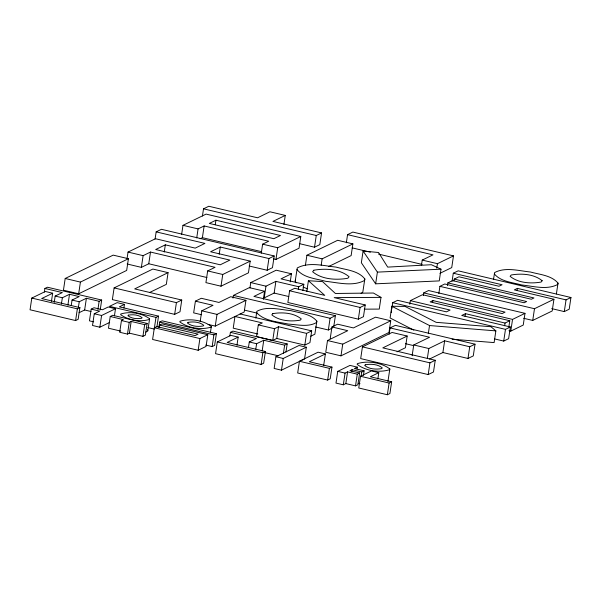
<?xml version="1.0" encoding="UTF-8"?>
<svg xmlns="http://www.w3.org/2000/svg" width="601" height="601" viewBox="0 0 601 601"><rect width="100%" height="100%" fill="white"/><g stroke="black" fill="none" stroke-linecap="round" stroke-linejoin="round"><path stroke-width="0.9" d="M52.67 293.213L45.345 291.477L31.8 298.073L30.05 309.785L75.606 320.558L78.153 319.326L79.903 307.607L41.664 298.562L52.67 293.213L51.453 301.319M44.361 292.063L44.902 288.457L47.449 287.225L101.682 300.049L100.202 309.966M54.225 302.371L55.164 296.068L62.324 292.582L44.902 288.457M65.193 278.481L63.443 290.193L78.663 293.799L126.668 270.435L128.419 258.723L113.191 255.125L65.193 278.481L80.414 282.087L128.419 258.723M61.407 304.068L62.354 297.765L69.513 294.28L79.204 296.578L72.045 300.057L71.241 305.466M67.898 305.09L69.513 294.28M78.663 293.799L80.414 282.087M75.606 320.558L77.356 308.846L79.903 307.607M78.423 307.164L79.234 301.755L86.394 298.276L99.135 301.289L101.682 300.049M79.077 312.7L84.643 309.988L86.394 298.276M114.423 315.938L115.497 308.726L108.18 306.998L102.508 309.755L94.034 307.75L91.194 309.132L89.444 320.844L93.681 321.843M91.194 309.132L99.668 311.138L94.259 313.767L92.509 325.479L99.834 327.214L109.652 322.429M97.925 309.402L99.135 301.289M99.834 327.214L101.584 315.502L115.497 308.726M168.077 272.651L152.857 269.053L114.115 287.902L112.364 299.614L174.658 314.353L180.007 311.754L181.757 300.042L134.684 288.901L168.077 272.651L166.327 284.363L149.634 292.492M110.231 316.487L123.378 319.604L121.447 320.543L119.697 332.255L127.487 334.096L129.425 333.157L142.918 336.35L145.382 335.148L147.132 323.436L112.695 315.292L110.231 316.487L108.473 328.206L120.748 331.106M127.096 258.385L128.036 252.082L155.479 238.725L195.227 248.123L204.926 243.405L156.162 231.866L155.081 239.078M123.919 307.967L124.46 304.369L117.135 302.634L109.48 306.36L155.982 317.366L158.529 316.126L156.914 326.936M127.487 334.096L129.238 322.384L131.176 321.445L144.668 324.638L147.132 323.436M129.425 333.157L131.176 321.445M127.172 264.004L141.37 267.362L143.121 255.65L150.505 252.052L215.053 267.325L207.668 270.916L205.918 282.628L221.003 286.196L248.446 272.839L250.196 261.127L210.59 251.759L220.289 247.041L268.917 258.543L274.206 255.966L272.456 267.678L267.167 270.255L249.152 265.995M141.37 267.362L148.755 263.764L150.505 252.052M142.918 336.35L144.668 324.638M145.78 332.06L147.741 331.106L149.604 318.748C141.994 313.038 129.808 311.115 120.756 314.015L120.636 314.661C128.336 320.198 140.364 322.324 149.491 319.394L149.604 318.748M164.253 252.044L165.328 244.84L229.882 260.105L220.236 264.801L155.682 249.535L165.328 244.84M159.708 325.066L198.075 334.148L195.032 335.628L156.793 326.583L154.352 327.77L152.601 339.482L198.157 350.263L206.06 346.416L207.811 334.704L162.12 323.894L159.708 325.066L159.438 326.869M155.982 317.366L154.232 329.078L147.846 327.568M158.859 327.455L159.663 322.046L162.157 320.836L216.39 333.668L214.64 345.38L212.145 346.589L205.82 345.094M181.645 234.345L182.989 225.337L206.083 214.099L300.793 236.501L299.043 248.213L275.957 259.452L273.29 258.821M174.658 314.353L176.409 302.641L181.757 300.042M196.73 237.913L198.075 228.906L204.137 225.953L268.685 241.226L262.622 244.171L261.277 253.186M202.432 216.037L203.514 208.825L208.802 206.256L257.566 217.787L269.909 211.777L285.272 215.413L283.927 224.428M200.11 238.77L202.387 237.665L204.137 225.953M208.089 324.412L215.256 326.11L244.186 312.024L245.937 300.312L230.716 296.714L218.922 302.453L201.305 298.284L195.408 301.154L193.657 312.866L201.583 314.744M200.163 321.603L201.778 310.792L213.024 305.323L195.408 301.154M215.256 224.721L215.932 220.214L280.479 235.487L273.868 238.702L209.313 223.429L215.932 220.214M198.157 350.263L199.908 338.551L207.811 334.704M219.215 254.246L220.289 247.041M210.41 332.691L211.349 326.388C203.048 320.168 189.856 318.184 179.984 321.25L179.864 321.948C188.166 328.176 201.365 330.152 211.236 327.087L211.349 326.388M221.003 286.196L222.753 274.484L250.196 261.127M212.145 346.589L213.896 334.877L216.39 333.668M215.256 326.11L217.006 314.391L245.937 300.312M238.176 337.093L230.852 335.358L217.307 341.954L215.556 353.666L261.112 364.446L263.659 363.207L265.409 351.495L227.17 342.45L238.176 337.093L236.959 345.199M233.008 298.104L233.413 295.399L249.34 287.646L264.56 291.252L263.351 299.358M229.867 335.944L230.408 332.345L232.948 331.106L287.188 343.93L285.971 352.043M249.941 287.984L250.745 282.583L276.205 270.195L291.432 273.793L290.215 281.899M248.476 347.386L249.28 341.984L256.439 338.498L230.408 332.345M255.816 318.049L256.86 311.31C267.122 305.736 279.991 309.71 290.997 310.642C299.696 313.068 310.8 313.737 316.847 321.152L314.856 334.209L310.777 336.192M257.829 333.991L233.226 328.169L234.976 316.457L262.314 322.925L258.295 324.878L256.544 336.59L272.749 340.429L276.776 338.468L304.82 345.102L309.951 342.608L311.701 330.896L240.1 313.962M267.167 270.255L268.917 258.543M255.793 349.121L256.604 343.712L263.764 340.234L284.641 345.169L287.188 343.93M302.904 290.568L303.843 284.258L298.72 286.752L275.889 281.358L265.973 286.181L264.222 297.893L274.139 293.07L288.75 296.526M262.141 351.044L263.764 340.234M275.957 259.452L277.707 247.74L300.793 236.501M261.112 364.446L262.862 352.727L265.409 351.495M274.139 293.07L275.889 281.358M272.749 340.429L274.499 328.717L278.526 326.756L306.57 333.39L311.701 330.896M276.776 338.468L278.526 326.756M275.904 356.731L274.154 368.451L281.471 370.178L304.564 358.94L306.315 347.228L298.99 345.5L275.904 356.731L283.221 358.466L306.315 347.228M306.795 291.53L308.411 280.72L324.765 295.384L294.738 288.285L289.614 290.779L287.864 302.491L358.339 319.161L363.462 316.667L365.213 304.955L334.209 297.623L381.004 297.375L379.254 309.087L364.281 309.162M283.432 353.283L284.641 345.169M281.471 370.178L283.221 358.466M296.143 282.868L295.196 281.193L297.262 267.948C308.929 261.683 323.481 265.8 336.019 267.092C345.703 269.826 358.241 270.488 364.837 278.939L362.794 292.176L361.081 293.468M298.314 289.457L298.72 286.752M305.436 265.161L306.916 255.245L337.664 240.28L352.885 243.886L351.134 255.598L328.694 266.513M314.511 247.214L316.261 235.502L321.558 232.925L319.807 244.637L314.511 247.214L299.967 243.773M325.389 353.929L318.072 352.201L299.433 361.269L297.683 372.981L327.65 380.065L330.219 378.818L331.97 367.106L309.327 361.749L325.389 353.929L323.639 365.641M304.82 345.102L306.57 333.39M321.197 265.154L322.136 258.851L352.885 243.886M315.578 326.967L328.349 329.987L330.099 318.275L335.396 315.698L333.773 326.508M331.955 326.959L347.746 330.693L327.515 340.534L325.765 352.246L340.985 355.852L388.99 332.488L390.74 320.776L375.52 317.178L353.418 327.928L337.634 324.194L331.955 326.959L330.204 338.671M346.349 242.759L347.558 234.653L352.855 232.076L453.485 255.883L451.734 267.595L439.917 273.342M327.65 380.065L329.401 368.353L331.97 367.106M357.039 368.939L357.302 367.136L349.985 365.4L337.739 371.365L335.989 383.077L343.306 384.805L345.823 383.581L355.522 385.872L357.88 384.723L359.631 373.011L349.94 370.719L352.058 369.69L361.749 371.981L364.108 370.832L363.44 375.34M340.985 355.852L342.735 344.14L390.74 320.776M363.102 251.045L361.351 262.757L375.64 283.83L439.256 280.907L441.006 269.195L431.353 264.718L387.698 267.107L378.54 252.503L363.102 251.045L377.39 272.118L375.64 283.83M343.306 384.805L345.057 373.093L347.573 371.869L357.272 374.16L359.631 373.011M345.823 383.581L347.573 371.869M358.339 319.161L360.089 307.449L365.213 304.955M351.788 371.493L352.058 369.69M355.522 385.872L357.272 374.16M407.17 336.027L392.085 332.458L362.441 346.882L360.69 358.594L428.197 374.566L433.486 371.989L435.244 360.277L382.807 347.874L407.17 336.027L405.42 347.739L397.021 351.825M378.795 372.658L371.478 370.93L360.502 376.271L358.752 387.983L387.36 394.744L389.906 393.512L391.657 381.793L370.366 376.759L378.795 372.658L377.856 378.968M361.081 376.489L361.749 371.981M452.072 339.212L494.112 342.593L495.863 330.881L490.979 326.734L436.138 322.331L404.999 306.397L391.852 306.277L390.102 317.989L413.856 330.137M391.236 312.603L391.499 310.8M391.769 308.997L392.716 302.694L397.622 300.305L446.385 311.844L450.081 310.048L410.333 300.643L409.792 304.249M389.155 334.224L390.094 327.921L395.39 325.344L475.023 344.185L473.272 355.897L467.984 358.466L442.892 352.532L429.572 359.015M389.839 368.954L389.696 369.683C379.494 372.92 365.671 370.967 357.182 364.401L357.332 363.665C367.542 360.435 381.319 362.418 389.839 368.954L387.945 381.395M387.36 394.744L389.11 383.032L391.657 381.793M421.421 265.492L422.225 260.083L432.975 254.854L347.558 234.653M412.128 355.762L413.743 344.951L429.565 337.251L390.094 327.921M423.337 295.594L423.743 292.897L428.588 290.531L524.996 313.339L523.246 325.051L510.79 331.113L508.979 330.685M436.777 268.189L437.445 263.689L453.485 255.883M432.637 302.363L432.908 300.56L512.54 319.401L524.996 313.339M428.318 333.66L429.527 325.547L391.852 306.277M427.341 358.429L428.829 348.52L444.642 340.82L469.734 346.754L475.023 344.185M438.835 293.558L439.909 286.346L444.763 283.988L524.11 302.761L526.649 301.529L447.858 282.891L447.46 285.595M428.197 374.566L429.948 362.854L435.244 360.277M452.08 281.321L453.289 273.215L458.195 270.826L570.95 297.503L569.2 309.214L564.294 311.596L551.688 308.613M442.892 352.532L444.642 340.82M453.935 280.892L454.206 279.089L458.946 276.783L498.973 286.249L502.06 284.746L453.289 273.215M465.039 316.381L465.444 313.677L505.043 323.045L509.783 320.739L508.844 327.049M467.984 358.466L469.734 346.754M493.519 279.337L494.615 272.569C505.441 266.814 518.866 270.833 530.458 272.013C539.736 274.582 551.455 275.326 558.021 283.101L556.398 293.912M504.645 325.75L505.043 323.045M503.721 341.075L505.471 329.363L510.377 326.982L508.626 338.694L503.721 341.075L494.623 338.926M510.79 331.113L512.54 319.401M517.153 290.185L517.416 288.382L566.044 299.884L570.95 297.503M532.734 320.431L534.484 308.719L553.942 299.253L552.191 310.965L532.734 320.431L523.644 318.282M564.294 311.596L566.044 299.884M316.847 321.152L316.607 322.489C308.238 327.44 297.503 324.615 288.3 324.089C277.632 321.76 264.357 321.099 256.619 312.648M364.837 278.939L364.544 280.464C352.817 286.752 338.213 282.635 325.622 281.313C315.983 278.586 303.445 277.947 296.947 269.473M558.021 283.101L557.743 284.453C546.887 290.215 533.425 286.174 521.803 285.002C512.578 282.41 500.806 281.741 494.33 273.936M295.196 281.193L295.512 279.66M156.162 231.866L161.451 229.297L274.206 255.966M285.272 215.413L272.929 221.423L321.558 232.925M124.46 304.369L119.344 306.856L158.529 316.126M291.432 273.793L281.013 278.864L303.843 284.258M264.56 291.252L253.93 296.428L335.396 315.698M328.349 329.987L332.128 328.146M410.333 300.643L422.511 294.715L502.143 313.557L505.065 312.129L423.743 292.897M447.858 282.891L452.545 280.607L531.329 299.245L533.981 297.961L454.206 279.089M432.908 300.56L430.151 301.905L509.783 320.739M465.444 313.677L461.748 315.472L510.377 326.982M517.416 288.382L514.336 289.885L553.942 299.253M357.302 367.136L354.417 368.541L364.108 370.832M377.39 272.118L441.006 269.195M308.411 280.72L322.534 281.591L335.388 293.476L373.401 293.025L381.004 297.375M429.527 325.547L495.863 330.881M422.225 260.083L437.445 263.689M203.514 208.825L316.261 235.502M352.171 247.867L370.344 252.172M378.517 254.103L422.135 264.417M182.989 225.337L198.075 228.906M262.622 244.171L277.707 247.74M439.909 286.346L534.484 308.719M306.916 255.245L322.136 258.851M202.387 237.665L261.48 251.646M392.716 302.694L505.471 329.363M128.036 252.082L143.121 255.65M207.668 270.916L222.753 274.484M289.614 290.779L360.089 307.449M250.745 282.583L265.973 286.181M148.755 263.764L206.939 277.527M233.413 295.399L330.099 318.275M413.743 344.951L428.829 348.52M405.39 343.667L413.458 345.575M244.434 310.131L257.205 313.151M114.115 287.902L176.409 302.641M362.441 346.882L429.948 362.854M201.778 310.792L217.006 314.391M327.515 340.534L342.735 344.14M258.295 324.878L274.499 328.717M55.164 296.068L62.354 297.765M72.045 300.057L79.234 301.755M249.28 341.984L256.604 343.712M159.663 322.046L213.896 334.877M84.643 309.988L91.014 311.498M264.733 352.592L278.353 355.807M299.433 361.269L329.401 368.353M31.8 298.073L77.356 308.846M217.307 341.954L262.862 352.727M360.502 376.271L389.11 383.032M154.352 327.77L199.908 338.551M94.259 313.767L101.584 315.502M337.739 371.365L345.057 373.093M121.447 320.543L129.238 322.384M358.241 383.28L359.999 383.693M307.667 288.856L302.979 287.045M147.425 329.754L147.854 330.46M128.419 315.134L127.953 315.72C131.566 318.695 137.148 319.056 141.641 318.267L142.114 317.681C138.515 314.691 132.911 314.368 128.419 315.134M188.015 322.369L187.474 323.045C191.614 326.493 198.037 326.854 203.198 325.967L203.747 325.291C199.607 321.843 193.176 321.482 188.015 322.369M272.794 313.639L271.817 314.856C279.33 321.032 290.937 321.79 300.282 320.145L301.274 318.936C293.791 312.723 282.132 312.047 272.794 313.639M542.177 280.735L541.088 282.064C530.931 283.845 518.265 283.086 510.121 276.332L511.203 274.995C521.367 273.222 534.026 273.973 542.177 280.735M313.865 270.21L312.625 271.735C321.82 279.525 336.297 280.306 347.836 278.248L349.091 276.73C339.873 268.978 325.404 268.204 313.865 270.21M365.318 364.754L364.717 365.491C369.142 369.232 376.106 369.607 381.658 368.616L382.259 367.887C377.826 364.161 370.87 363.793 365.318 364.754"/></g></svg>
